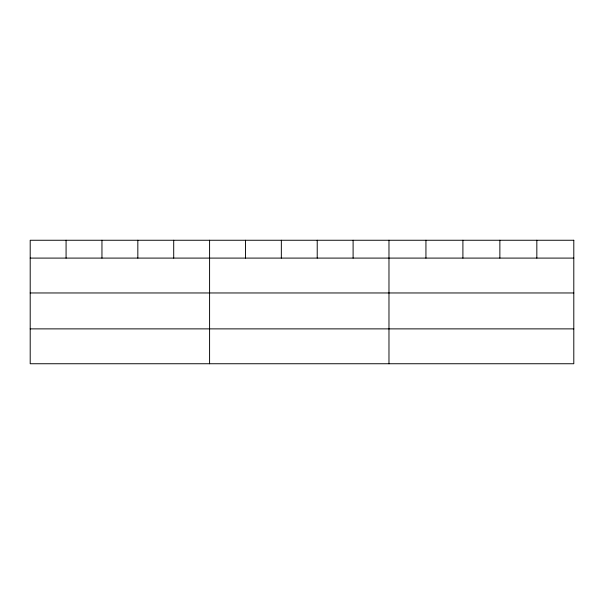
<?xml version="1.0" encoding="UTF-8"?>
<svg xmlns="http://www.w3.org/2000/svg" width="604" height="604" viewBox="0 0 604 604"><rect width="100%" height="100%" fill="white"/><g stroke="black" fill="none" stroke-linecap="round" stroke-linejoin="round"><path stroke-width="0.91" d="M30.2 258.097L573.8 258.097M30.2 292.963L573.8 292.963M30.2 328.878L573.8 328.878M536.835 240.256L536.835 258.097M499.87 240.256L499.87 258.097M462.906 240.256L462.906 258.097M425.941 240.256L425.941 258.097M388.976 240.256L388.976 363.744M353.098 240.256L353.098 258.097M317.221 240.256L317.221 258.097M281.343 240.256L281.343 258.097M245.466 240.256L245.466 258.097M209.588 240.256L209.588 363.744M173.71 240.256L173.71 258.097M137.833 240.256L137.833 258.097M101.955 240.256L101.955 258.097M66.078 240.256L66.078 258.097M573.8 240.256L30.2 240.256L30.2 363.744L573.8 363.744L573.8 240.256"/></g></svg>
